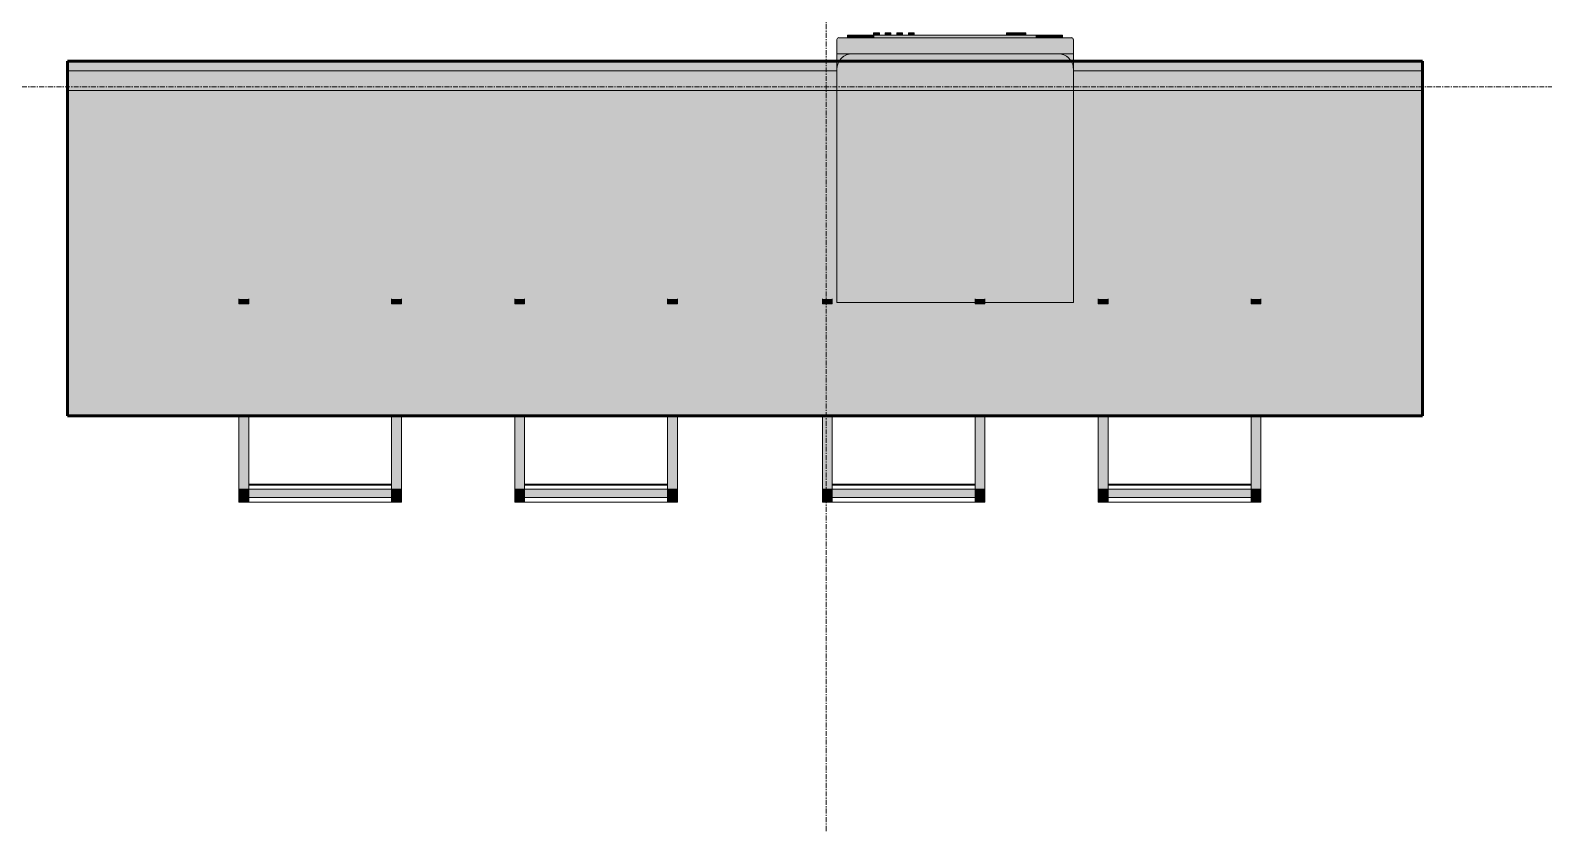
# Model space of a CAD drawing. Header units: inches. Extents: x -4061 to -1937, y 9836 to 11171.
# Drawn here: x -2254.1 to -2100.5, y 10092.4 to 10172.9 of the extents above; entities that cross this region are included whole.
import ezdxf

# ---------------------------------------------------------------- set-up
doc = ezdxf.new("R2010")
doc.units = ezdxf.units.IN
doc.header["$MEASUREMENT"] = 0
doc.linetypes.add('Grid Line 1_2_', pattern=[0.875, 0.5, -0.125, 0.125, -0.125])
for name, color, linetype, lineweight in [('0-1', 7, 'Continuous', 5), ('0-2', 250, 'Continuous', 9), ('I-FURN-1', 250, 'Continuous', 9), ('I-FURN-2', 253, 'Continuous', 9), ('Q-CASE-1', 253, 'Continuous', 9), ('Q-CASE-2', 10, 'Continuous', 60), ('Q-CASE-3', 250, 'Continuous', 9), ('Q-SPCQ-1', 250, 'Continuous', 9), ('Q-SPCQ-2', 55, 'Continuous', 9), ('S-GRID-1', 1, 'Grid Line 1_2_', 9)]:
    doc.layers.add(name, color=color, linetype=linetype, lineweight=lineweight)

# ---------------------------------------------------------------- blocks, each defined once
blk = doc.blocks.new('Dishwasher_15404 - 34_ counter-V21-ENLARGED RCP - 2ND FLOOR PLAN - WEST')
at = {"layer": 'Q-SPCQ-2'}
for points in [[(21.5, 21.66), (21.5, 0), (23.68, 0), (24.08, 0.05), (24.46, 0.21), (24.83, 0.52), (25.04, 0.79), (25.2, 1.17), (25.25, 1.57), (25.25, 22.43), (25.17, 22.9), (24.98, 23.29), (24.74, 23.58), (24.46, 23.79), (24.08, 23.95), (23.68, 24), (21.5, 24)], [(25.25, 6.33), (25.25, 0), (26.73, 0.01), (26.82, 0.06), (26.87, 0.2), (26.85, 23.86), (26.82, 23.94), (26.68, 24), (25.25, 24), (25.25, 14.74)], [(26.87, 21.39), (27.12, 21.39), (27.12, 22.91), (26.87, 22.91)], [(26.87, 20.79), (26.87, 20.19), (27.12, 20.19), (27.12, 21.39), (26.87, 21.39), (26.87, 21.01)], [(26.87, 3.81), (27.12, 3.81), (27.12, 20.19), (26.87, 20.19), (26.87, 6.33)], [(27.12, 19.69), (27.37, 19.69), (27.37, 20.28), (27.12, 20.28), (27.12, 20.19)], [(27.12, 18.51), (27.37, 18.51), (27.37, 19.1), (27.12, 19.1)], [(27.12, 17.33), (27.37, 17.33), (27.37, 17.92), (27.12, 17.92)], [(27.12, 16.15), (27.37, 16.15), (27.37, 16.74), (27.12, 16.74)], [(27.12, 5.81), (27.37, 5.81), (27.37, 6.79), (27.12, 6.79), (27.12, 6.06)], [(27.12, 5.55), (27.12, 4.82), (27.37, 4.82), (27.37, 5.81), (27.12, 5.81)], [(26.87, 3.56), (26.87, 2.61), (27.12, 2.61), (27.12, 3.81), (26.87, 3.81)], [(26.87, 1.09), (27.12, 1.09), (27.12, 2.61), (26.87, 2.61)]]:
    blk.add_hatch(color=256, dxfattribs=at).paths.add_polyline_path(points, flags=0)
h = blk.add_hatch(color=256, dxfattribs=at)
h.paths.add_polyline_path([(23.68, 0), (25.25, 0), (25.25, 1.57), (25.2, 1.17), (24.96, 0.67), (24.74, 0.42), (24.46, 0.21), (24.08, 0.05)], flags=0)
h.paths.add_polyline_path([(23.68, 24), (24.08, 23.95), (24.46, 23.79), (24.83, 23.48), (25.04, 23.21), (25.22, 22.75), (25.25, 22.69), (25.25, 24), (23.95, 24)], flags=0)
h = blk.add_hatch(color=256, dxfattribs=at)
h.paths.add_polyline_path([(25.07, 0.85), (25.12, 0.95), (25.08, 0.9)], flags=0)
h.paths.add_polyline_path([(25.2, 1.2), (25.22, 1.25), (25.2, 1.23)], flags=0)
at = {"layer": 'Q-SPCQ-1'}
for p, q in [((0, 24), (23.68, 24)), ((0, 9.97), (0, 24)), ((23.68, 24), (25.25, 24)), ((25.25, 24), (26.68, 24)), ((25.25, 24), (25.25, 22.43)), ((26.87, 23.8), (26.87, 0.2)), ((25.25, 22.43), (25.25, 1.57)), ((26.87, 22.91), (27.12, 22.91)), ((27.12, 21.39), (27.12, 22.91)), ((27.12, 20.19), (27.12, 21.39)), ((27.12, 20.28), (27.37, 20.28)), ((27.12, 3.81), (27.12, 20.19)), ((27.37, 19.69), (27.37, 20.28)), ((27.12, 19.69), (27.37, 19.69)), ((27.12, 19.1), (27.37, 19.1)), ((27.12, 18.51), (27.37, 18.51)), ((27.37, 18.51), (27.37, 19.1)), ((27.12, 17.92), (27.37, 17.92)), ((27.12, 17.33), (27.37, 17.33)), ((27.37, 17.33), (27.37, 17.92)), ((27.12, 16.74), (27.37, 16.74)), ((27.12, 16.15), (27.37, 16.15)), ((27.37, 16.15), (27.37, 16.74)), ((0, 0), (0, 8.97)), ((27.37, 6.79), (27.12, 6.79)), ((27.37, 5.81), (27.37, 6.79)), ((27.12, 4.82), (27.37, 4.82)), ((27.37, 4.82), (27.37, 5.81)), ((27.12, 2.61), (27.12, 3.81)), ((25.25, 1.57), (25.25, 0)), ((27.12, 1.09), (27.12, 2.61)), ((23.68, 0), (0, 0)), ((26.87, 1.09), (27.12, 1.09)), ((25.25, 0), (23.68, 0)), ((26.68, 0), (25.25, 0))]:
    blk.add_line(p, q, dxfattribs=at)
for centre, radius, start, end in [((23.68, 22.43), 1.57, 360, 90), ((23.68, 22.43), 1.57, 32.077, 42.3359), ((23.68, 22.43), 1.57, 17.8182, 27.5266), ((26.68, 23.8), 0.197, 360, 90), ((23.68, 22.43), 1.57, 360, 13.6425), ((23.68, 1.57), 1.57, 270, 360), ((23.68, 1.57), 1.57, 346.3575, 360), ((23.68, 1.57), 1.57, 317.6641, 327.923), ((23.68, 1.57), 1.57, 332.4734, 342.1818), ((26.68, 0.2), 0.197, 270, 360), ((26.68, 0.2), 0.197, 285, 345)]:
    blk.add_arc(centre, radius, start, end, dxfattribs=at)
blk = doc.blocks.new('OD_CW_Base Cabinet - OD_CW_Base Cabinet-2044941-ENLARGED RCP - 2ND FLOOR PLAN - WEST')
at = {"layer": 'Q-CASE-1'}
h = blk.add_hatch(color=256, dxfattribs=at)
h.paths.add_polyline_path([(138.27, 24), (0.74, 24), (0.74, -9), (138.27, -9), (138.27, 6.69)], flags=0)
h.paths.add_polyline_path([(17.16, 12.64), (18.16, 12.64), (18.16, 12.14), (17.16, 12.14), (17.16, 12.64)], flags=0)
h.paths.add_polyline_path([(32.66, 12.64), (33.66, 12.64), (33.66, 12.14), (32.66, 12.14), (32.66, 12.64)], flags=0)
h.paths.add_polyline_path([(45.16, 12.64), (46.16, 12.64), (46.16, 12.14), (45.16, 12.14), (45.16, 12.64)], flags=0)
h.paths.add_polyline_path([(60.66, 12.64), (61.66, 12.64), (61.66, 12.14), (60.66, 12.14), (60.66, 12.64)], flags=0)
h.paths.add_polyline_path([(104.38, 12.64), (105.38, 12.64), (105.38, 12.14), (104.38, 12.14), (104.38, 12.64)], flags=0)
h.paths.add_polyline_path([(76.38, 12.64), (77.38, 12.64), (77.38, 12.14), (76.38, 12.14), (76.38, 12.64)], flags=0)
h.paths.add_polyline_path([(119.88, 12.64), (120.88, 12.64), (120.88, 12.14), (119.88, 12.14), (119.88, 12.64)], flags=0)
h.paths.add_polyline_path([(91.88, 12.64), (92.88, 12.64), (92.88, 12.14), (91.88, 12.14), (91.88, 12.64)], flags=0)
h = blk.add_hatch(color=256, dxfattribs=at)
h.paths.add_polyline_path([(138.27, -9), (60.19, -9), (60.19, -11), (138.27, -11)], flags=0)
h.paths.add_polyline_path([(0.74, -9), (0.74, -11), (36.19, -11), (36.19, -9), (11.86, -9)], flags=0)
h = blk.add_hatch(color=256, dxfattribs=at)
h.paths.add_polyline_path([(60.19, -11), (60.19, -12), (138.27, -12), (138.27, -11), (60.23, -11)], flags=0)
h.paths.add_polyline_path([(0.74, -11), (0.74, -12), (36.19, -12), (36.16, -11), (11.86, -11)], flags=0)
at = {"layer": 'Q-CASE-2'}
for p, q in [((138.27, 24), (0.74, 24)), ((0.74, 24), (0.74, -12)), ((138.27, -12), (138.27, 24)), ((0.74, -12), (138.27, -12))]:
    blk.add_line(p, q, dxfattribs=at)
at = {"layer": 'Q-CASE-3'}
for p, q in [((0.74, 24), (0.74, -9)), ((0.74, 24), (138.27, 24)), ((138.27, -9), (138.27, 24)), ((0.74, -9), (0.74, -11)), ((0.74, -9), (138.27, -9)), ((138.27, -11), (138.27, -9)), ((0.74, -11), (0.74, -12)), ((0.74, -11), (36.19, -11)), ((0.74, -11), (36.19, -11)), ((0.74, -12), (36.19, -12)), ((60.19, -11), (138.27, -11)), ((60.19, -11), (138.27, -11)), ((60.19, -12), (138.27, -12)), ((138.27, -12), (138.27, -11))]:
    blk.add_line(p, q, dxfattribs=at)
blk = doc.blocks.new('Bar_Stool_6722_1_ - Bar_Stool_6722_1_-V22-ENLARGED RCP - 2ND FLOOR PLAN - WEST')
at = {"layer": 'I-FURN-2'}
for points in [[(1, 20.14), (1, 20.63), (0, 20.63), (0, 20.14)], [(1, 20.13), (1, 20.14), (0, 20.13)], [(16.5, 20.14), (16.5, 20.63), (15.5, 20.63), (15.5, 20.14)], [(16.5, 20.13), (16.5, 20.14), (15.5, 20.13)], [(1, 1.3), (1, 8.78), (0, 8.78), (0, 1.3)], [(16.5, 1.3), (16.5, 8.78), (15.5, 8.78), (15.5, 1.3), (16, 1.3)], [(1, 0.75), (1, 1.3), (0, 1.3), (0, 0.75)], [(0, 0), (1, 0), (1, 0.75), (0, 0.75), (0, 0.46)], [(1, 0.46), (15.5, 0.46), (15.5, 1.3), (1, 1.3), (1, 0.75)], [(16, 0.75), (16.5, 0.75), (16.5, 1.3), (15.5, 1.3), (15.5, 0.75)], [(16.5, 0), (16.5, 0.75), (15.5, 0.75), (15.5, 0), (16, 0)]]:
    blk.add_hatch(color=256, dxfattribs=at).paths.add_polyline_path(points, flags=0)
at = {"layer": 'I-FURN-1'}
for p, q in [((0, 20.63), (0, 20.14)), ((0, 20.14), (1, 20.14)), ((1, 20.14), (1, 20.63)), ((15.5, 20.63), (15.5, 20.14)), ((15.5, 20.14), (16.5, 20.14)), ((16.5, 20.14), (16.5, 20.63)), ((0, 8.78), (0, 1.3)), ((1, 1.3), (1, 8.78)), ((15.5, 8.78), (15.5, 1.3)), ((16.5, 1.3), (16.5, 8.78)), ((1, 1.83), (15.5, 1.83)), ((1, 1.73), (15.5, 1.73)), ((0, 1.3), (1, 1.3)), ((0, 1.3), (0, 0.75)), ((0, 0.75), (0, 0)), ((0, 0.75), (1, 0.75)), ((15.5, 1.3), (1, 1.3)), ((1, 0.75), (1, 1.3)), ((1, 0), (1, 0.75)), ((1, 0.46), (15.5, 0.46)), ((15.5, 1.3), (16.5, 1.3)), ((15.5, 1.3), (15.5, 0.75)), ((15.5, 0.75), (15.5, 0)), ((15.5, 0.75), (16.5, 0.75)), ((16.5, 0), (15.5, 0)), ((16.5, 0.75), (16.5, 1.3)), ((16.5, 0), (16.5, 0.75)), ((1, 0), (0, 0)), ((1, 0), (15.5, 0))]:
    blk.add_line(p, q, dxfattribs=at)
blk = doc.blocks.new('Bar_Stool_6722_1_ - Bar_Stool_6722_1_-V18-ENLARGED RCP - 2ND FLOOR PLAN - WEST')
at = {"layer": 'I-FURN-2'}
for points in [[(1, -0.75), (1, 0), (0, 0), (0, -0.75)], [(15.5, -0.75), (16.5, -0.75), (16.5, 0), (15.5, 0), (15.5, -0.46)], [(1, -1.3), (1, -0.75), (0, -0.75), (0, -1.3)], [(0, -8.78), (1, -8.78), (1, -1.3), (0, -1.3), (0, -8.49)], [(15.5, -1.3), (15.5, -0.46), (1, -0.46), (1, -1.3)], [(15.5, -1.3), (16.5, -1.3), (16.5, -0.75), (15.5, -0.75), (15.5, -0.94)], [(16, -8.78), (16.5, -8.78), (16.5, -1.3), (15.5, -1.3), (15.5, -8.78)], [(1, -20.14), (1, -20.13), (0, -20.14)], [(0, -20.63), (1, -20.63), (1, -20.14), (0, -20.14)], [(16.5, -20.14), (16.5, -20.13), (15.5, -20.14)], [(15.5, -20.63), (16.5, -20.63), (16.5, -20.14), (15.5, -20.14)]]:
    blk.add_hatch(color=256, dxfattribs=at).paths.add_polyline_path(points, flags=0)
at = {"layer": 'I-FURN-1'}
for p, q in [((0, 0), (0, -0.75)), ((0, 0), (1, 0)), ((1, -0.75), (1, 0)), ((0, -0.75), (0, -1.3)), ((1, -0.75), (0, -0.75)), ((0, -1.3), (0, -8.78)), ((1, -1.3), (0, -1.3)), ((15.5, 0), (1, 0)), ((15.5, -0.46), (1, -0.46)), ((1, -1.3), (1, -0.75)), ((1, -1.3), (15.5, -1.3)), ((1, -8.78), (1, -1.3)), ((15.5, 0), (15.5, -0.75)), ((15.5, 0), (16.5, 0)), ((15.5, -0.75), (15.5, -1.3)), ((16.5, -0.75), (15.5, -0.75)), ((15.5, -1.3), (15.5, -8.78)), ((16.5, -1.3), (15.5, -1.3)), ((16.5, -0.75), (16.5, 0)), ((16.5, -1.3), (16.5, -0.75)), ((16.5, -8.78), (16.5, -1.3)), ((15.5, -1.73), (1, -1.73)), ((15.5, -1.83), (1, -1.83)), ((0, -20.14), (0, -20.63)), ((1, -20.14), (0, -20.14)), ((1, -20.63), (1, -20.14)), ((15.5, -20.14), (15.5, -20.63)), ((16.5, -20.14), (15.5, -20.14)), ((16.5, -20.63), (16.5, -20.14))]:
    blk.add_line(p, q, dxfattribs=at)
blk = doc.blocks.new('CTR - 1st Phase - Unit Layouts_rvt-1-ENLARGED RCP - 2ND FLOOR PLAN - WEST')
at = {"layer": '0-2'}
for name, p, rotation in [('Dishwasher_15404 - 34_ counter-V21-ENLARGED RCP - 2ND FLOOR PLAN - WEST', (-2148.25, 10145.32), 89.99999999984905), ('OD_CW_Base Cabinet - OD_CW_Base Cabinet-2044941-ENLARGED RCP - 2ND FLOOR PLAN - WEST', (-2112.06, 10157.82), 180), ('Bar_Stool_6722_1_ - Bar_Stool_6722_1_-V18-ENLARGED RCP - 2ND FLOOR PLAN - WEST', (-2216.44, 10125.05), 180), ('Bar_Stool_6722_1_ - Bar_Stool_6722_1_-V18-ENLARGED RCP - 2ND FLOOR PLAN - WEST', (-2157.22, 10125.05), 180), ('Bar_Stool_6722_1_ - Bar_Stool_6722_1_-V18-ENLARGED RCP - 2ND FLOOR PLAN - WEST', (-2129.22, 10125.05), 180)]:
    blk.add_blockref(name, p, dxfattribs=dict(at, rotation=rotation))
blk.add_blockref('Bar_Stool_6722_1_ - Bar_Stool_6722_1_-V22-ENLARGED RCP - 2ND FLOOR PLAN - WEST', (-2204.94, 10125.05), dxfattribs=at)
blk = doc.blocks.new('CTR - 1st Phase - Shell_rvt-1-ENLARGED RCP - 2ND FLOOR PLAN - WEST')
at = {"layer": 'S-GRID-1'}
for p, q in [((-2173.32, 9836.18), (-2173.32, 11138.35)), ((-1936.83, 10167.19), (-4027.88, 10167.19))]:
    blk.add_line(p, q, dxfattribs=at)

msp = doc.modelspace()

# ---------------------------------------------------------------- block references
at = {"layer": '0-1'}
for name in ['CTR - 1st Phase - Shell_rvt-1-ENLARGED RCP - 2ND FLOOR PLAN - WEST', 'CTR - 1st Phase - Unit Layouts_rvt-1-ENLARGED RCP - 2ND FLOOR PLAN - WEST']:
    msp.add_blockref(name, (0, 0), dxfattribs=at)

doc.saveas('drawing.dxf')
